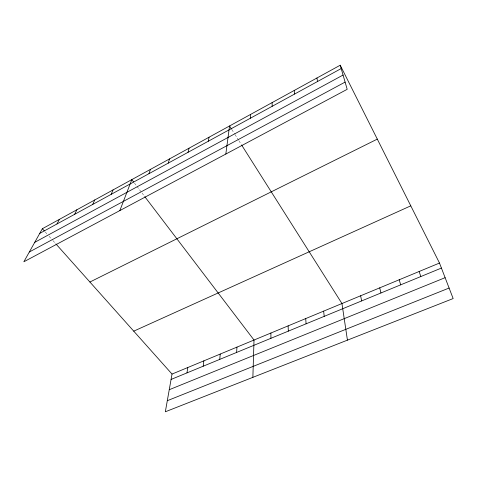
<?xml version="1.0" encoding="UTF-8"?>
<svg xmlns="http://www.w3.org/2000/svg" width="477" height="477" viewBox="0 0 477 477"><rect width="100%" height="100%" fill="white"/><g stroke="black" fill="none" stroke-linecap="round" stroke-linejoin="round"><path stroke-width="0.36" stroke-dasharray="2.38 1.79" d="M45.261 231.983L47.193 234.153M49.131 236.324L52.518 240.116M53.001 240.658L55.421 243.371M134.49 183.138L141.633 192.517M142.08 193.102L144.31 196.029M231.905 129.678L234.648 134.007M235.042 134.627L238.566 140.196M238.959 140.816L241.308 144.531"/><path stroke-width="0.72" d="M252.87 377.349L254.014 340.035L144.758 196.619M236.622 352.437L236.956 347.119M250.324 118.248L250.58 114.426M219.742 359.39L220.243 354.053M203.196 366.211L203.852 360.856M225.824 154.053L229.556 125.964L231.518 129.058M186.978 372.889L187.783 367.528M55.904 243.914L172.024 374.069L165.334 411.782L453.15 298.554L439.49 263.048L340.22 65.218L42.358 228.727L23.85 261.784L347.196 89.318L340.22 65.218M208.27 141.246L209.051 137.221M188.021 152.318L189.041 148.204M168.256 163.122L169.508 158.93M148.967 173.67L150.434 169.401M119.846 210.584L131.813 179.62L133.596 181.97M111.183 194.33L113.067 189.912M92.687 204.442L94.768 199.958M74.627 214.322L76.892 209.773M56.984 223.963L59.428 219.36M39.746 233.39L341.186 68.569M34.732 242.346L343.064 75.05M29.335 251.987L345.104 82.098M89.909 282.026L377.301 139.117M133.739 331.157L410.78 205.837M172.024 374.069L439.49 263.048M171.07 379.442L441.416 268.062M169.246 389.715L445.119 277.68M167.302 400.704L449.107 288.042M42.358 228.727L44.295 230.898M241.696 145.145L341.955 303.533L347.435 340.149M419.14 271.496L420.815 276.547M399.225 279.76L400.662 284.852M379.728 287.852L380.938 292.979M360.642 295.776L361.632 300.933M316.931 78.001L317.575 81.484M323.644 311.135L324.217 316.346M294.243 90.451L294.571 94.058M305.709 318.576L306.085 323.817M288.132 325.874L288.323 331.139M272.134 102.591L272.164 106.311M270.9 333.024L270.912 338.306"/></g></svg>
